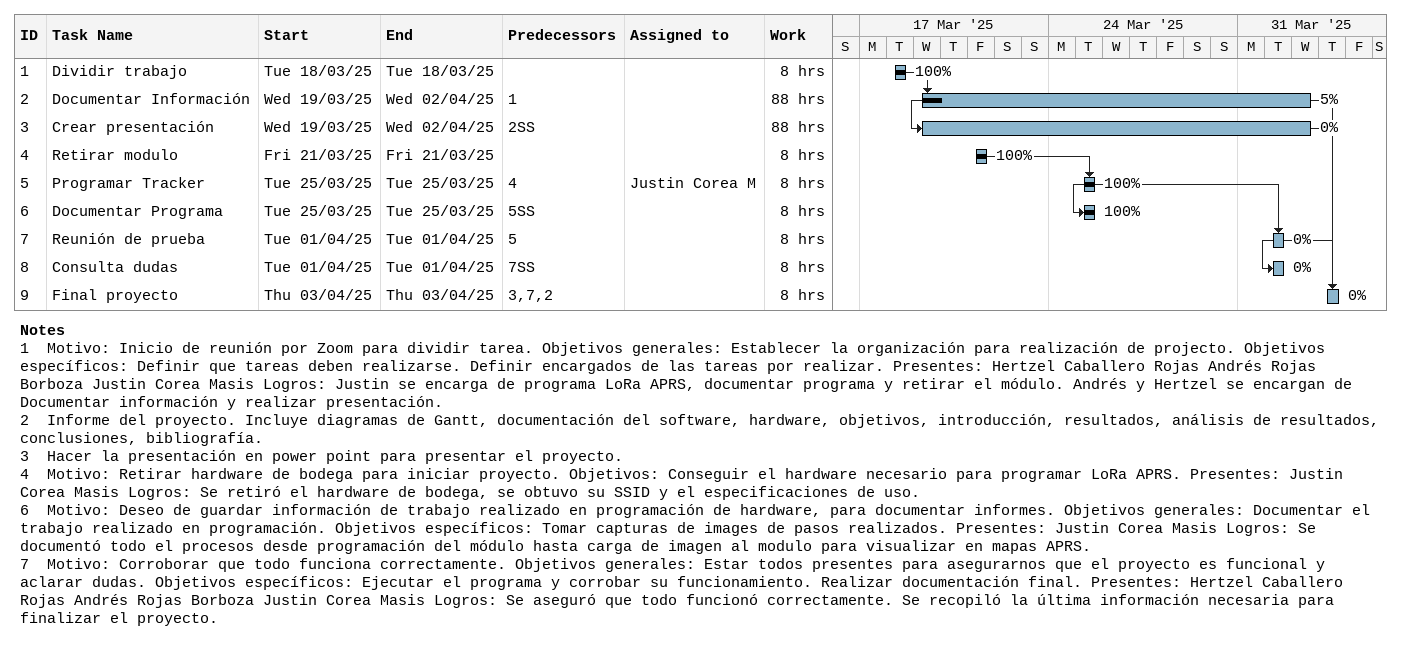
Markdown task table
| ID | Task | Start | Finish | Predecessors | Resources | % complete | Work (h) |
|---|---|---|---|---|---|---|---|
| 1 | Dividir trabajo | 2025-03-18 | 2025-03-18 |  |  | 100 | 8 |
| 2 | Documentar Información | 2025-03-19 | 2025-04-02 | 1 |  | 5 | 88 |
| 3 | Crear presentación | 2025-03-19 | 2025-04-02 | 2SS |  | 0 | 88 |
| 4 | Retirar modulo | 2025-03-21 | 2025-03-21 |  |  | 100 | 8 |
| 5 | Programar Tracker | 2025-03-25 | 2025-03-25 | 4 | Justin Corea M | 100 | 8 |
| 6 | Documentar Programa | 2025-03-25 | 2025-03-25 | 5SS |  | 100 | 8 |
| 7 | Reunión de prueba | 2025-04-01 | 2025-04-01 | 5 |  | 0 | 8 |
| 8 | Consulta dudas | 2025-04-01 | 2025-04-01 | 7SS |  | 0 | 8 |
| 9 | Final proyecto | 2025-04-03 | 2025-04-03 | 3, 7, 2 |  | 0 | 8 |

Notes
- 1: Motivo: Inicio de reunión por Zoom para dividir tarea. Objetivos generales: Establecer la organización para realización de projecto. Objetivos específicos: Definir que tareas deben realizarse. Definir encargados de las tareas por realizar. Presentes: Hertzel Caballero Rojas Andrés Rojas Borboza Justin Corea Masis Logros: Justin se encarga de programa LoRa APRS, documentar programa y retirar el módulo. Andrés y Hertzel se encargan de Documentar información y realizar presentación.
- 2: Informe del proyecto. Incluye diagramas de Gantt, documentación del software, hardware, objetivos, introducción, resultados, análisis de resultados, conclusiones, bibliografía.
- 3: Hacer la presentación en power point para presentar el proyecto.
- 4: Motivo: Retirar hardware de bodega para iniciar proyecto. Objetivos: Conseguir el hardware necesario para programar LoRa APRS. Presentes: Justin Corea Masis Logros: Se retiró el hardware de bodega, se obtuvo su SSID y el especificaciones de uso.
- 6: Motivo: Deseo de guardar información de trabajo realizado en programación de hardware, para documentar informes. Objetivos generales: Documentar el trabajo realizado en programación. Objetivos específicos: Tomar capturas de images de pasos realizados. Presentes: Justin Corea Masis Logros: Se documentó todo el procesos desde programación del módulo hasta carga de imagen al modulo para visualizar en mapas APRS.
- 7: Motivo: Corroborar que todo funciona correctamente. Objetivos generales: Estar todos presentes para asegurarnos que el proyecto es funcional y aclarar dudas. Objetivos específicos: Ejecutar el programa y corrobar su funcionamiento. Realizar documentación final. Presentes: Hertzel Caballero Rojas Andrés Rojas Borboza Justin Corea Masis Logros: Se aseguró que todo funcionó correctamente. Se recopiló la última información necesaria para finalizar el proyecto.
